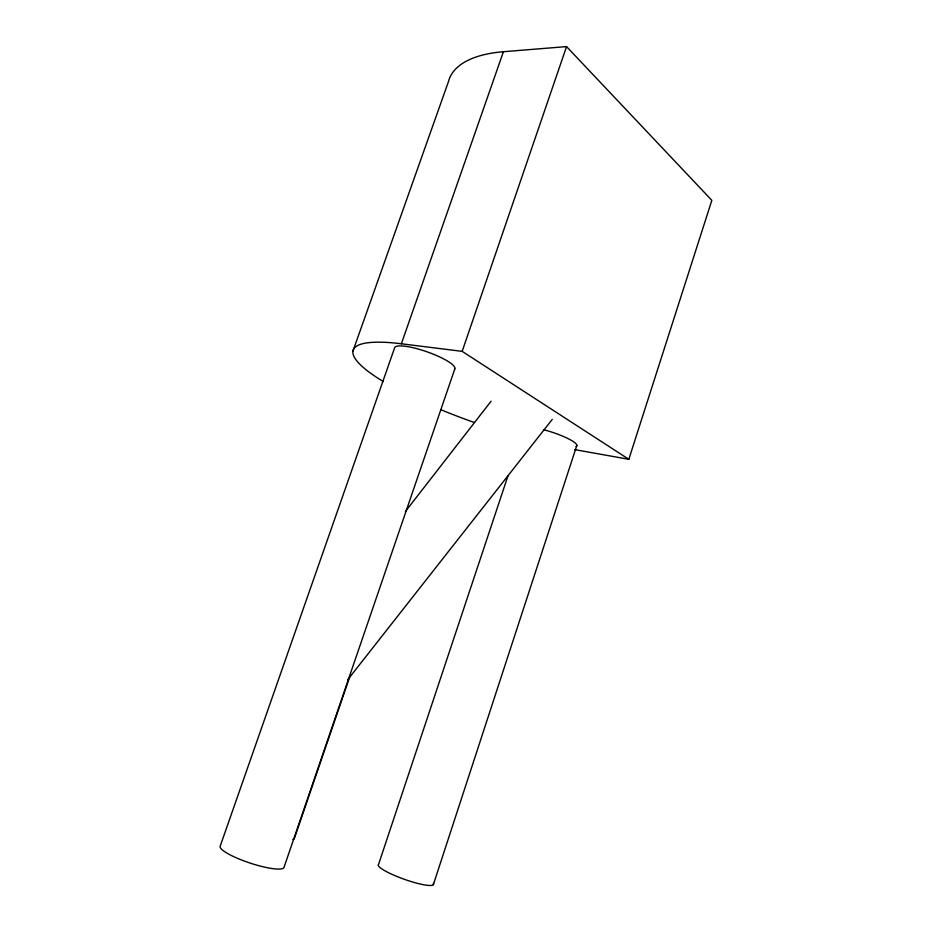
<?xml version="1.0" encoding="UTF-8"?>
<svg xmlns="http://www.w3.org/2000/svg" width="932" height="932" viewBox="0 0 932 932"><rect width="100%" height="100%" fill="white"/><g stroke="black" fill="none" stroke-linecap="round" stroke-linejoin="round"><path stroke-width="1.4" d="M574.613 449.608L628.82 459.301L711.838 200.345L566.551 46.6L503.42 51.726A145.578 61.64 18.2 0 0 448.42 81.725L352.902 351.213M433.333 884.713L576.861 445.345M507.952 475.903L378.602 864.302A29.335 4.963 19.6 0 0 405.269 879.633A29.335 4.963 19.6 0 0 433.333 883.338M350.094 675.817L294.337 838.555A29.533 5.068 18.4 0 1 292.858 839.441M628.82 459.301L462.167 351.352L566.551 46.6M383.32 381.549A150.017 30.22 18.5 0 1 401.366 343.78L503.42 51.726M405.467 511.412L491.082 401.214M347.718 679.731L552.268 419.377M401.366 343.78L462.167 351.352M543.496 429.687A28.007 5.231 18 0 1 576.058 446.521M474.178 422.441A150.017 30.22 18.5 0 1 440.731 409.649M454.734 369.142L284.12 867.04A33.645 6.571 18.3 0 1 250.941 863.347A33.645 6.571 18.3 0 1 220.162 846.256L394.679 347.659A31.909 6.827 19.3 0 1 427.939 352.133A31.909 6.827 19.3 0 1 454.734 369.142"/></g></svg>
